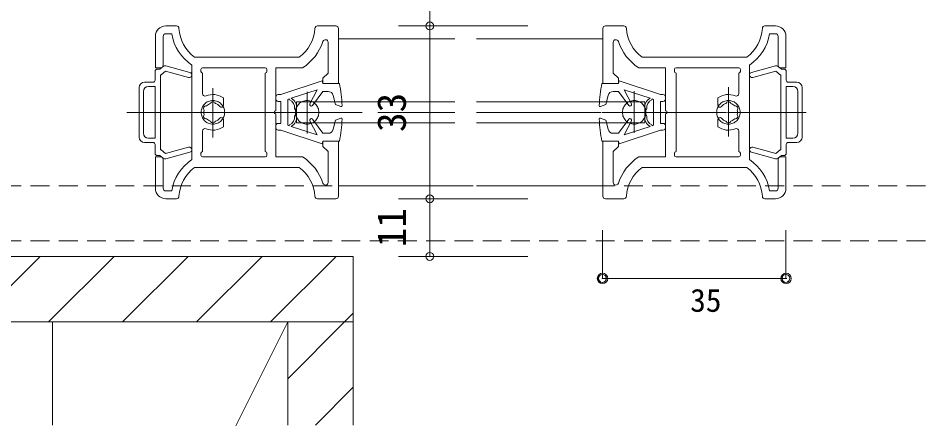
# Model space of a CAD drawing. Units: millimetres on the paper, enlarged 5 times, with parts at other scales. Extents: x -992 to 1008, y -685 to 700.
# Drawn here: x -672.2 to -385.2, y -436.2 to -306.5 of the extents above; entities that cross this region are included whole.
import ezdxf
from ezdxf.enums import TextEntityAlignment as Align

# ---------------------------------------------------------------- set-up
doc = ezdxf.new("R2010")
doc.units = ezdxf.units.MM
doc.header["$LTSCALE"] = 5
doc.header["$PDMODE"] = 32
doc.header["$PDSIZE"] = 2.5
for name, pattern in [('CHAIN1', [8, 5, -1, 1, -1]), ('DASHED1', [1.8, 1.2, -0.6]), ('DOUBLE_CHAIN1', [8.8, 5, -1, 0.6, -0.6, 0.6, -1])]:
    doc.linetypes.add(name, pattern=pattern)
doc.layers.add('2-0_18', color=7, linetype='Continuous', lineweight=18)
doc.styles.add('ＭＳ ゴシック', font='')
doc.styles.get('ＭＳ ゴシック').set_extended_font_data('MS Gothic')

msp = doc.modelspace()

# ---------------------------------------------------------------- linework, layer by layer
at = {"layer": '2-0_18', "color": 4, "lineweight": 9}
for p, q in [((-541.006, -303.973), (-541.006, -308.973)), ((-551.006, -308.973), (-509.76, -308.973)), ((-541.006, -308.973), (-541.006, -363.973)), ((-551.006, -363.973), (-509.76, -363.973)), ((-551.006, -363.973), (-509.76, -363.973)), ((-541.006, -363.973), (-541.006, -382.307)), ((-486.014, -373.973), (-486.014, -384.862)), ((-427.562, -389.304), (-427.562, -373.973)), ((-551.006, -382.307), (-509.76, -382.307)), ((-486.014, -389.304), (-427.316, -389.304))]:
    msp.add_line(p, q, dxfattribs=at)
at = {"layer": '2-0_18'}
for p, q in [((-621.721, -308.973), (-625.08, -308.973)), ((-570.914, -308.973), (-576.773, -308.973)), ((-570.08, -327.307), (-570.08, -309.807)), ((-485.895, -309.806), (-485.895, -327.306)), ((-479.202, -308.973), (-485.069, -308.973)), ((-430.895, -308.973), (-434.254, -308.973)), ((-628.414, -312.307), (-628.414, -322.307)), ((-625.914, -321.473), (-625.914, -312.307)), ((-625.08, -311.473), (-623.204, -311.473)), ((-432.771, -311.473), (-430.895, -311.473)), ((-430.062, -312.307), (-430.062, -321.473)), ((-427.562, -322.306), (-427.562, -312.307)), ((-573.414, -323.973), (-573.414, -314.178)), ((-570.08, -313.14), (-533.002, -313.14)), ((-526.139, -313.14), (-485.895, -313.14)), ((-482.561, -314.177), (-482.561, -323.973)), ((-615.914, -318.973), (-582.58, -318.973)), ((-473.395, -318.973), (-440.061, -318.973)), ((-628.479, -325.057), (-628.479, -323.395)), ((-628.414, -322.307), (-626.747, -322.307)), ((-627.816, -322.723), (-626.979, -322.723)), ((-626.979, -322.723), (-625.951, -321.87)), ((-625.044, -321.677), (-617.422, -323.803)), ((-616.747, -321.446), (-616.747, -335.973)), ((-613.914, -322.807), (-613.914, -323.473)), ((-593.414, -322.307), (-613.414, -322.307)), ((-613.414, -323.973), (-613.414, -330.473)), ((-593.414, -348.973), (-593.414, -323.973)), ((-592.914, -322.807), (-592.914, -323.473)), ((-581.541, -322.307), (-590.08, -322.307)), ((-590.08, -322.307), (-590.08, -335.973)), ((-573.414, -323.973), (-575.08, -325.64)), ((-465.895, -322.306), (-474.434, -322.306)), ((-465.895, -335.973), (-465.895, -322.306)), ((-463.061, -323.473), (-463.061, -322.806)), ((-442.561, -322.306), (-462.561, -322.306)), ((-462.561, -323.973), (-462.561, -348.973)), ((-442.561, -330.473), (-442.561, -323.973)), ((-442.061, -323.473), (-442.061, -322.806)), ((-439.228, -335.973), (-439.228, -321.445)), ((-438.553, -323.803), (-430.931, -321.677)), ((-430.82, -323.376), (-438.105, -325.409)), ((-429.396, -324.557), (-430.82, -323.376)), ((-430.024, -321.87), (-428.996, -322.723)), ((-429.228, -322.306), (-427.562, -322.306)), ((-428.996, -322.723), (-428.158, -322.723)), ((-427.496, -323.456), (-427.496, -323.723)), ((-427.496, -326.223), (-427.496, -323.723)), ((-629.146, -326.89), (-631.906, -326.89)), ((-628.479, -326.223), (-628.479, -325.057)), ((-626.813, -348.39), (-626.813, -324.557)), ((-575.247, -326.473), (-588.414, -330.807)), ((-575.08, -327.307), (-575.247, -326.473)), ((-575.08, -325.64), (-575.08, -327.307)), ((-429.162, -324.557), (-429.396, -324.557)), ((-429.162, -324.557), (-429.162, -348.39)), ((-426.829, -326.89), (-424.078, -326.89)), ((-632.231, -329.89), (-632.231, -343.057)), ((-632.231, -343.056), (-632.231, -329.89)), ((-630.564, -328.223), (-628.479, -328.223)), ((-628.479, -344.723), (-628.479, -328.223)), ((-576.914, -329.303), (-585.131, -332.007)), ((-579.192, -333.745), (-576.914, -329.303)), ((-575.08, -329.807), (-578.344, -334.268)), ((-575.08, -327.307), (-569.747, -327.307)), ((-573.394, -329.807), (-575.08, -329.807)), ((-480.895, -329.807), (-482.581, -329.807)), ((-477.632, -334.268), (-480.895, -329.807)), ((-425.411, -328.223), (-427.496, -328.223)), ((-427.496, -328.223), (-427.496, -344.723)), ((-423.744, -343.056), (-423.744, -329.89)), ((-422.411, -344.39), (-422.411, -328.557)), ((-606.747, -334.187), (-606.747, -331.891)), ((-588.414, -330.807), (-589.247, -330.807)), ((-585.747, -332.21), (-586.247, -332.375)), ((-586.247, -332.375), (-586.247, -340.572)), ((-585.747, -332.341), (-585.747, -332.21)), ((-571.081, -333.973), (-571.774, -331.084)), ((-469.728, -340.572), (-469.728, -332.374)), ((-466.728, -330.807), (-467.561, -330.807)), ((-449.228, -334.187), (-449.228, -331.891)), ((-589.247, -332.973), (-588.414, -332.973)), ((-588.414, -332.973), (-588.414, -339.958)), ((-583.414, -333.14), (-533.002, -333.14)), ((-583.414, -333.14), (-583.414, -339.807)), ((-569.365, -334.619), (-571.081, -333.973)), ((-526.139, -333.14), (-472.561, -333.14)), ((-472.561, -339.807), (-472.561, -333.14)), ((-467.561, -332.973), (-466.728, -332.973)), ((-467.561, -339.973), (-467.561, -332.988)), ((-616.747, -336.973), (-616.747, -351.501)), ((-590.08, -336.973), (-590.08, -350.64)), ((-486.611, -338.328), (-484.895, -338.973)), ((-465.895, -350.64), (-465.895, -336.973)), ((-439.228, -351.501), (-439.228, -336.973)), ((-606.747, -338.76), (-606.747, -341.056)), ((-588.414, -339.973), (-589.247, -339.973)), ((-533.002, -339.807), (-583.414, -339.807)), ((-578.344, -338.678), (-575.08, -343.14)), ((-472.561, -339.807), (-526.139, -339.807)), ((-484.895, -338.973), (-484.201, -341.862)), ((-480.895, -343.14), (-477.632, -338.678)), ((-476.783, -339.202), (-479.061, -343.644)), ((-479.061, -343.644), (-470.844, -340.939)), ((-470.228, -340.737), (-469.728, -340.572)), ((-470.228, -340.606), (-470.228, -340.737)), ((-466.728, -339.973), (-467.561, -339.973)), ((-449.228, -338.759), (-449.228, -341.056)), ((-613.414, -342.473), (-613.414, -348.973)), ((-589.247, -342.14), (-588.414, -342.14)), ((-575.08, -343.14), (-573.394, -343.14)), ((-482.581, -343.14), (-480.895, -343.14)), ((-480.728, -346.473), (-467.561, -342.14)), ((-467.561, -342.14), (-466.728, -342.14)), ((-442.561, -348.973), (-442.561, -342.473)), ((-629.146, -346.057), (-631.898, -346.057)), ((-630.564, -344.723), (-628.479, -344.723)), ((-628.479, -346.723), (-628.479, -349.223)), ((-570.08, -363.14), (-570.08, -345.64)), ((-480.895, -345.64), (-486.228, -345.64)), ((-485.895, -345.64), (-485.895, -363.14)), ((-480.895, -347.306), (-480.895, -345.64)), ((-480.895, -345.64), (-480.728, -346.473)), ((-425.411, -344.723), (-427.496, -344.723)), ((-427.496, -346.723), (-427.496, -347.89)), ((-426.829, -346.057), (-424.069, -346.057)), ((-628.479, -349.49), (-628.479, -349.223)), ((-626.813, -348.39), (-626.579, -348.39)), ((-626.579, -348.39), (-625.156, -349.571)), ((-625.156, -349.571), (-617.87, -347.538)), ((-617.422, -349.143), (-625.044, -351.27)), ((-613.914, -349.473), (-613.914, -350.14)), ((-592.914, -349.473), (-592.914, -350.14)), ((-573.414, -358.769), (-573.414, -348.973)), ((-482.561, -348.973), (-480.895, -347.306)), ((-482.561, -348.973), (-482.561, -358.769)), ((-463.061, -350.14), (-463.061, -349.473)), ((-442.061, -350.14), (-442.061, -349.473)), ((-430.931, -351.27), (-438.553, -349.143)), ((-427.496, -347.89), (-427.496, -349.551)), ((-626.747, -350.64), (-628.414, -350.64)), ((-628.414, -350.64), (-628.414, -360.64)), ((-626.979, -350.223), (-627.817, -350.223)), ((-625.951, -351.076), (-626.979, -350.223)), ((-625.914, -360.64), (-625.914, -351.473)), ((-613.414, -350.64), (-593.414, -350.64)), ((-590.08, -350.64), (-581.541, -350.64)), ((-474.434, -350.64), (-465.895, -350.64)), ((-462.561, -350.64), (-442.561, -350.64)), ((-430.062, -351.473), (-430.062, -360.64)), ((-428.996, -350.223), (-430.024, -351.076)), ((-427.562, -350.64), (-429.228, -350.64)), ((-428.159, -350.223), (-428.996, -350.223)), ((-427.562, -360.67), (-427.562, -350.64)), ((-582.58, -353.973), (-615.914, -353.973)), ((-440.061, -353.973), (-473.395, -353.973)), ((-623.204, -361.473), (-625.08, -361.473)), ((-533.002, -359.807), (-570.08, -359.807)), ((-485.895, -359.807), (-526.139, -359.807)), ((-430.895, -361.473), (-432.771, -361.473)), ((-625.08, -363.973), (-621.721, -363.973)), ((-576.773, -363.973), (-570.914, -363.973)), ((-485.061, -363.973), (-479.202, -363.973)), ((-434.254, -363.973), (-430.895, -363.973))]:
    msp.add_line(p, q, dxfattribs=at)
at = {"layer": '2-0_18', "linetype": 'DOUBLE_CHAIN1'}
for p, q in [((-616.747, -323.14), (-616.747, -349.807)), ((-439.228, -349.806), (-439.228, -323.14))]:
    msp.add_line(p, q, dxfattribs=at)
at = {"layer": '2-0_18', "lineweight": 20}
for p, q in [((-633.564, -328.557), (-633.564, -344.39)), ((-888.393, -382.307), (-565.371, -382.307)), ((-685.983, -403.14), (-665.149, -382.307)), ((-662.413, -403.14), (-641.579, -382.307)), ((-638.842, -403.14), (-618.009, -382.307)), ((-615.272, -403.14), (-594.439, -382.307)), ((-591.702, -403.14), (-570.869, -382.307)), ((-565.371, -382.307), (-565.371, -436.029)), ((-486.014, -384.862), (-486.014, -389.304)), ((-568.132, -403.14), (-565.371, -400.379)), ((-888.393, -403.14), (-565.371, -403.14)), ((-661.204, -403.14), (-661.204, -436.029)), ((-586.204, -403.14), (-602.756, -436.245)), ((-586.204, -403.14), (-586.204, -436.029)), ((-586.204, -421.212), (-568.132, -403.14)), ((-577.451, -436.029), (-565.371, -423.949))]:
    msp.add_line(p, q, dxfattribs=at)
at = {"layer": '2-0_18', "linetype": 'CHAIN1'}
for p, q in [((-610.081, -344.449), (-610.081, -328.752)), ((-580.081, -343.244), (-580.081, -329.911)), ((-475.895, -329.702), (-475.895, -343.036)), ((-445.895, -328.498), (-445.895, -344.195)), ((-637.522, -336.473), (-533.002, -336.473)), ((-618.253, -336.473), (-564.089, -336.473)), ((-526.139, -336.473), (-418.453, -336.473)), ((-511.471, -336.473), (-429.804, -336.473))]:
    msp.add_line(p, q, dxfattribs=at)
at = {"layer": '2-0_18', "linetype": 'DASHED1', "lineweight": 20}
for p, q in [((-776.149, -359.807), (6.149, -359.807)), ((-576.781, -363.973), (-570.906, -363.973)), ((-776.149, -377.307), (6.149, -377.307))]:
    msp.add_line(p, q, dxfattribs=at)
at = {"layer": '2-0_18'}
for points in [[(-617.87, -325.409), (-625.156, -323.376), (-626.579, -324.557), (-626.813, -324.557)], [(-486.228, -327.306), (-480.895, -327.306), (-480.895, -325.64), (-482.561, -323.973)], [(-467.561, -330.807), (-480.728, -326.473), (-480.895, -327.306)], [(-470.844, -332.007), (-479.061, -329.303), (-476.783, -333.745)], [(-484.201, -331.084), (-484.895, -333.973), (-486.611, -334.619)], [(-469.728, -332.374), (-470.228, -332.21), (-470.228, -332.341)], [(-571.774, -341.862), (-571.081, -338.973), (-569.365, -338.328)], [(-586.247, -340.572), (-585.747, -340.737), (-585.747, -340.606)], [(-585.131, -340.939), (-576.914, -343.644), (-579.192, -339.202)], [(-588.414, -342.14), (-575.247, -346.473), (-575.08, -345.64)], [(-569.747, -345.64), (-575.08, -345.64), (-575.08, -347.307), (-573.414, -348.973)], [(-438.105, -347.538), (-430.82, -349.57), (-429.396, -348.39), (-429.162, -348.39)]]:
    msp.add_lwpolyline(points, dxfattribs=at)
at = {"layer": '2-0_18', "linetype": 'DOUBLE_CHAIN1'}
for centre in [(-610.081, -336.473), (-580.081, -336.473), (-475.895, -336.473), (-445.895, -336.473)]:
    msp.add_circle(centre, 3.75, dxfattribs=at)
at = {"layer": '2-0_18', "color": 4}
for centre in [(-485.983, -389.304), (-427.531, -389.304)]:
    msp.add_circle(centre, 1.667, dxfattribs=at)
at = {"layer": '2-0_18'}
for centre, radius, start, end in [((-625.08, -312.307), 3.333, 90, 180), ((-621.721, -309.807), 0.833, 3.58333, 90), ((-608.414, -308.973), 12.5, 183.58333, 233.13012), ((-590.08, -308.973), 12.5, 306.8699, 356.41669), ((-576.773, -309.807), 0.833, 90, 176.41669), ((-570.914, -309.807), 0.833, 0, 90), ((-485.061, -309.806), 0.833, 90, 180), ((-479.202, -309.806), 0.833, 3.58333, 90), ((-465.895, -308.973), 12.5, 183.58333, 233.13012), ((-447.561, -308.973), 12.5, 306.86991, 356.41669), ((-434.254, -309.806), 0.833, 90, 176.41669), ((-430.895, -312.307), 3.333, 0, 90), ((-625.08, -312.307), 0.833, 90, 180), ((-608.414, -308.973), 15, 189.59408, 236.25103), ((-447.561, -308.973), 15, 303.749, 350.40595), ((-430.895, -312.307), 0.833, 0, 90), ((-590.08, -308.973), 15.833, 302.6369, 341.80513), ((-574.247, -314.178), 0.833, 0, 161.80513), ((-481.728, -314.177), 0.833, 18.19489, 180), ((-465.895, -308.973), 15.833, 198.19489, 237.36312), ((-627.816, -323.389), 0.667, 85.961, 180.53254), ((-626.747, -321.473), 0.833, 270, 0), ((-625.313, -322.64), 1, 74.41076, 129.67927), ((-617.646, -324.606), 0.833, 254.41076, 74.41076), ((-613.414, -322.807), 0.5, 90, 180), ((-613.414, -323.473), 0.5, 180, 270), ((-593.414, -322.807), 0.5, 0, 90), ((-593.414, -323.473), 0.5, 270, 0), ((-462.561, -322.806), 0.5, 90, 180), ((-462.561, -323.473), 0.5, 180, 270), ((-442.561, -322.806), 0.5, 0, 90), ((-442.561, -323.473), 0.5, 270, 0), ((-438.329, -324.606), 0.833, 105.58926, 285.58927), ((-430.662, -322.64), 1, 50.32076, 105.58926), ((-429.228, -321.473), 0.833, 180, 270), ((-428.158, -323.393), 0.667, 354.52222, 96.25308), ((-631.898, -328.557), 1.667, 90, 180), ((-629.146, -326.223), 0.667, 270, 0), ((-426.829, -326.223), 0.667, 180, 270), ((-424.078, -328.557), 1.667, 0, 90), ((-630.564, -329.89), 1.667, 90, 180), ((-630.564, -329.89), 1.667, 90, 180), ((-573.394, -331.473), 1.667, 13.49575, 90), ((-652.004, -340.66), 83.333, 4.39029, 9.22104), ((-403.972, -340.66), 83.333, 170.77898, 175.60973), ((-482.581, -331.473), 1.667, 90, 166.50427), ((-425.411, -329.89), 1.667, 0, 90), ((-612.581, -330.473), 0.833, 180, 292.61987), ((-610.081, -336.473), 5.667, 53.96813, 112.61988), ((-589.247, -331.64), 0.833, 90, 180), ((-589.247, -332.14), 0.833, 180, 270), ((-585.581, -332.341), 0.167, 180, 245.68427), ((-586.747, -334.923), 2.667, 352.65045, 65.68427), ((-586.747, -334.923), 3.333, 352.65045, 61.00496), ((-469.228, -334.923), 3.333, 118.99506, 187.34957), ((-469.228, -334.923), 2.667, 114.31575, 187.34957), ((-470.395, -332.341), 0.167, 294.31576, 0), ((-466.728, -331.64), 0.833, 0, 90), ((-466.728, -332.14), 0.833, 270, 0), ((-445.895, -336.473), 5.667, 67.38015, 126.03189), ((-443.395, -330.473), 0.833, 247.38015, 0), ((-612.246, -335.223), 0.833, 82.02433, 217.9757), ((-610.081, -336.473), 2.917, 165.35889, 194.64113), ((-610.081, -336.473), 2.917, 105.35889, 134.64113), ((-610.081, -333.973), 0.833, 22.02433, 157.9757), ((-610.081, -336.473), 2.917, 40.18412, 74.64113), ((-607.374, -334.187), 0.626, 220.18412, 0), ((-583.772, -335.307), 0.333, 172.65046, 352.65045), ((-578.747, -333.973), 0.5, 152.84903, 323.82077), ((-569.247, -334.307), 0.333, 249.39032, 4.39029), ((-486.728, -334.307), 0.333, 175.60973, 290.6097), ((-477.228, -333.973), 0.5, 216.17925, 27.15099), ((-472.203, -335.306), 0.333, 187.34957, 7.34957), ((-448.602, -334.187), 0.626, 180, 319.81591), ((-445.895, -336.473), 2.917, 105.35889, 139.8159), ((-445.895, -333.973), 0.833, 22.02433, 157.97569), ((-445.895, -336.473), 2.917, 45.35889, 74.64113), ((-443.73, -335.223), 0.833, 322.02433, 97.97569), ((-445.895, -336.473), 2.917, 345.35889, 14.64113), ((-612.246, -337.723), 0.833, 142.02433, 277.97569), ((-610.081, -336.473), 2.917, 225.35889, 254.64113), ((-610.081, -336.473), 2.917, 285.35889, 319.8159), ((-607.374, -338.76), 0.626, 0, 139.81591), ((-590.08, -336.473), 0.5, 90, 270), ((-586.747, -338.024), 2.667, 294.31575, 7.34957), ((-586.747, -338.024), 3.333, 298.99506, 7.34957), ((-583.772, -337.64), 0.333, 7.34957, 187.34957), ((-578.747, -338.973), 0.5, 36.17925, 207.15099), ((-569.247, -338.64), 0.333, 355.60973, 110.6097), ((-486.728, -338.64), 0.333, 69.39032, 184.39029), ((-477.228, -338.973), 0.5, 332.84903, 143.82077), ((-469.228, -338.024), 3.333, 172.65045, 241.00496), ((-472.203, -337.64), 0.333, 352.65046, 172.65045), ((-469.228, -338.024), 2.667, 172.65045, 245.68427), ((-465.895, -336.473), 0.5, 270, 90), ((-448.602, -338.759), 0.626, 40.18412, 180), ((-445.895, -336.473), 2.917, 220.18412, 254.64113), ((-445.895, -336.473), 2.917, 285.35889, 314.64113), ((-443.73, -337.723), 0.833, 262.02433, 37.9757), ((-610.081, -336.473), 5.667, 247.38015, 306.03189), ((-610.081, -338.973), 0.833, 202.02433, 337.97569), ((-589.247, -340.807), 0.833, 90, 180), ((-589.247, -341.307), 0.833, 180, 270), ((-585.581, -340.606), 0.167, 114.31576, 180), ((-652.004, -332.286), 83.333, 350.77898, 355.60973), ((-403.972, -332.286), 83.333, 184.39029, 189.22104), ((-470.395, -340.606), 0.167, 0, 65.68427), ((-466.728, -340.807), 0.833, 0, 90), ((-466.728, -341.307), 0.833, 270, 0), ((-445.895, -336.473), 5.667, 233.96813, 292.61988), ((-445.895, -338.973), 0.833, 202.02433, 337.9757), ((-630.564, -343.056), 1.667, 180, 270), ((-630.564, -343.057), 1.667, 180, 270), ((-612.581, -342.473), 0.833, 67.38015, 180), ((-573.394, -341.473), 1.667, 270, 346.50427), ((-482.581, -341.473), 1.667, 193.49575, 270), ((-443.395, -342.473), 0.833, 0, 112.61987), ((-425.411, -343.056), 1.667, 270, 0), ((-631.898, -344.39), 1.667, 180, 270), ((-629.146, -346.723), 0.667, 0, 90), ((-426.829, -346.723), 0.667, 90, 180), ((-424.078, -344.39), 1.667, 270, 0), ((-627.817, -349.554), 0.667, 174.52222, 276.25308), ((-617.646, -348.341), 0.833, 285.58926, 105.58927), ((-613.414, -349.473), 0.5, 90, 180), ((-593.414, -349.473), 0.5, 0, 90), ((-462.561, -349.473), 0.5, 90, 180), ((-442.561, -349.473), 0.5, 0, 90), ((-438.329, -348.341), 0.833, 74.41076, 254.41076), ((-428.159, -349.557), 0.667, 265.961, 0.53254), ((-626.747, -351.473), 0.833, 0, 90), ((-625.313, -350.307), 1, 230.32076, 285.58926), ((-608.414, -363.973), 15, 123.749, 170.40595), ((-613.414, -350.14), 0.5, 180, 270), ((-593.414, -350.14), 0.5, 270, 0), ((-590.08, -363.973), 15.833, 18.19489, 57.36312), ((-465.895, -363.973), 15.833, 122.6369, 161.80513), ((-462.561, -350.14), 0.5, 180, 270), ((-442.561, -350.14), 0.5, 270, 0), ((-447.561, -363.973), 15, 9.59408, 56.25103), ((-430.662, -350.307), 1, 254.41076, 309.67927), ((-429.228, -351.473), 0.833, 90, 180), ((-608.414, -363.973), 12.5, 126.86991, 176.41669), ((-590.08, -363.973), 12.5, 3.58333, 53.13012), ((-465.895, -363.973), 12.5, 126.8699, 176.41669), ((-447.561, -363.973), 12.5, 3.58333, 53.13012), ((-625.08, -360.64), 3.333, 180, 270), ((-625.08, -360.64), 0.833, 180, 270), ((-574.247, -358.769), 0.833, 198.19489, 0), ((-481.728, -358.769), 0.833, 180, 341.80513), ((-430.895, -360.64), 0.833, 270, 0), ((-430.895, -360.64), 3.333, 270, 0), ((-621.721, -363.14), 0.833, 270, 356.41669), ((-576.773, -363.14), 0.833, 183.58333, 270), ((-570.914, -363.14), 0.833, 270, 0), ((-485.061, -363.14), 0.833, 180, 270), ((-479.202, -363.14), 0.833, 270, 356.41669), ((-434.254, -363.14), 0.833, 183.58333, 270)]:
    msp.add_arc(centre, radius, start, end, dxfattribs=at)
at = {"layer": '2-0_18', "color": 4}
for p in [(-541.006, -308.973), (-541.006, -363.973), (-541.006, -382.307)]:
    msp.add_point(p, dxfattribs=at)
at = {"layer": '2-0_18'}
for p in [(-486.076, -389.304), (-486.014, -389.304), (-427.623, -389.304), (-427.562, -389.304)]:
    msp.add_point(p, dxfattribs=at)

# ---------------------------------------------------------------- texts
at = {"layer": '2-0_18', "style": 'ＭＳ ゴシック'}
for s, p in [('33', (-545.867, -342.723)), ('11', (-545.867, -379.39))]:
    msp.add_text(s, height=9.164, rotation=90, dxfattribs=at).set_placement(p, align=Align.BOTTOM_LEFT)
msp.add_text('35', height=7.331, dxfattribs=at).set_placement((-458.077, -402.135), align=Align.BOTTOM_LEFT)

doc.saveas('drawing.dxf')
